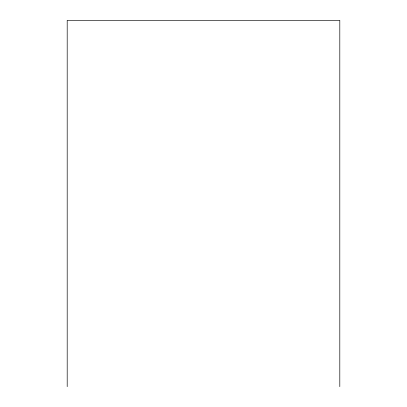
<?xml version="1.0" encoding="UTF-8"?>
<svg xmlns="http://www.w3.org/2000/svg" width="407" height="407" viewBox="0 0 407 407"><rect width="100%" height="100%" fill="white"/><g stroke="black" fill="none" stroke-linecap="round" stroke-linejoin="round"><path stroke-width="0.61" d="M339.804 386.65L339.804 20.35L67.196 20.35L67.196 386.65"/></g></svg>
